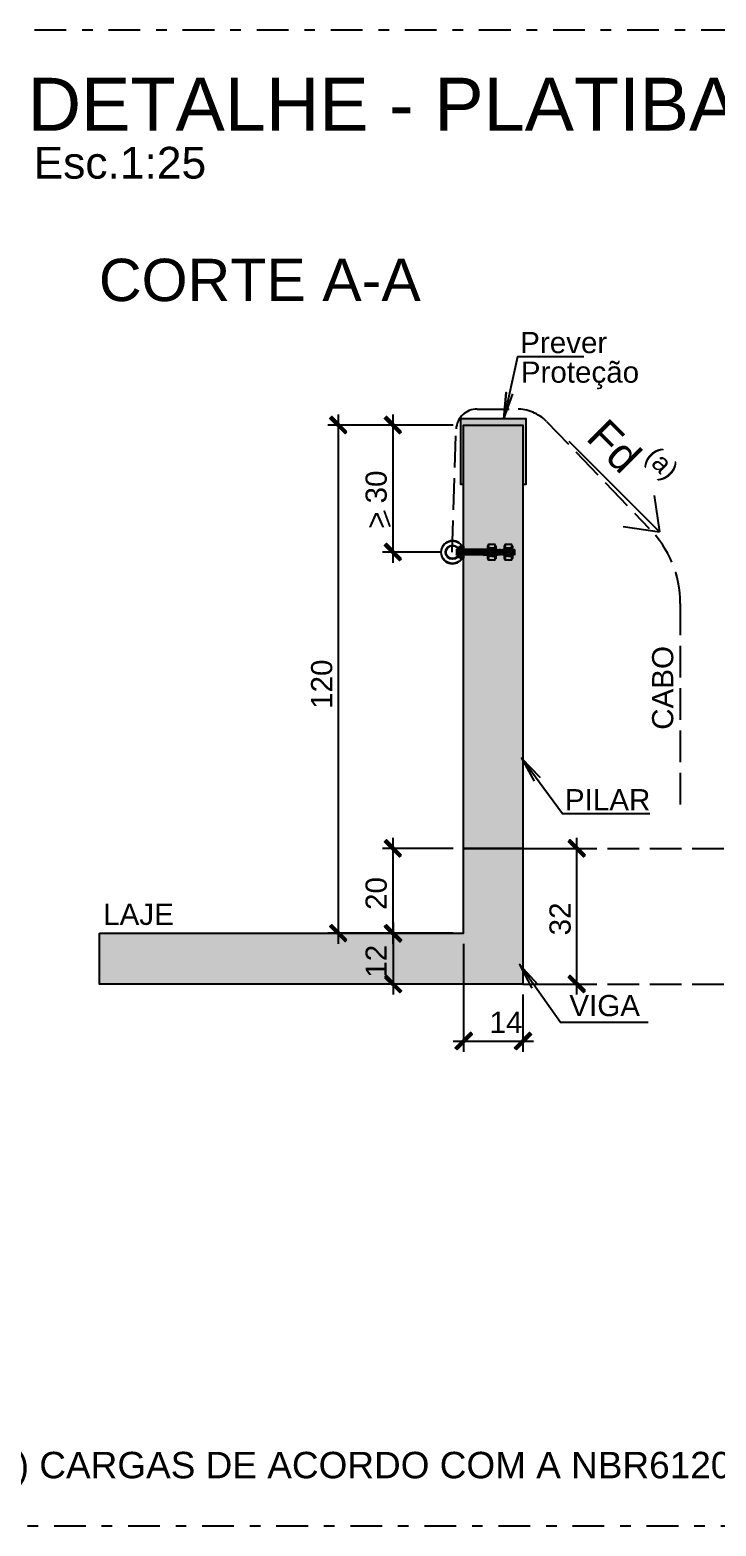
# Model space of a CAD drawing. Extents: x 0 to 119, y 0 to 84.
# Drawn here: x 10.61 to 17.09, y 11.21 to 25.35 of the extents above; entities that cross this region are included whole.
import ezdxf

# ---------------------------------------------------------------- set-up
doc = ezdxf.new("R2010")
doc.units = 0
doc.header["$MEASUREMENT"] = 0
for name, pattern in [('ESTILO_TQS_0001', [0.2, 0.1, -0.1]), ('ESTILO_TQS_0003', [0.9199999999999999, 0.3, -0.15, 0.02, -0.15, 0.3]), ('ESTILO_TQS_0005', [0.4, 0.3, -0.1])]:
    doc.linetypes.add(name, pattern=pattern)
for name, color, linetype in [('1', 1, 'CONTINUOUS'), ('16', 10, 'CONTINUOUS'), ('2', 2, 'CONTINUOUS'), ('21', 254, 'CONTINUOUS'), ('3', 3, 'CONTINUOUS'), ('4', 4, 'CONTINUOUS'), ('5', 5, 'CONTINUOUS'), ('8', 8, 'CONTINUOUS')]:
    doc.layers.add(name, color=color, linetype=linetype)
doc.styles.add('TQS_ARIAL', font='arial.ttf')

msp = doc.modelspace()

# ---------------------------------------------------------------- linework, layer by layer
at = {"layer": '1', "linetype": 'Continuous'}
for p, q in [((13.526114, 16.713617), (13.526114, 21.713617)), ((14.041336, 20.314043), (14.041336, 21.713617)), ((14.508242, 21.613617), (13.426114, 21.613617)), ((14.608242, 21.613617), (13.941336, 21.613617)), ((14.500755, 20.414043), (13.941336, 20.414043)), ((14.041336, 16.713617), (14.041336, 17.713617)), ((15.779057, 16.233617), (15.779057, 17.713617)), ((14.608242, 17.613617), (13.941336, 17.613617)), ((15.368242, 17.613617), (15.879057, 17.613617)), ((14.041336, 16.913617), (14.041336, 16.233617)), ((14.608242, 16.813617), (13.426114, 16.813617)), ((14.608242, 16.813617), (13.941336, 16.813617)), ((14.508242, 16.813617), (13.941336, 16.813617)), ((14.708242, 16.713617), (14.708242, 15.693733)), ((14.608242, 16.333617), (13.941336, 16.333617)), ((15.368242, 16.333617), (15.879057, 16.333617)), ((15.268242, 16.233617), (15.268242, 15.693733)), ((14.608242, 15.793733), (15.368242, 15.793733))]:
    msp.add_line(p, q, dxfattribs=at)
at = {"layer": '1', "linetype": 'ESTILO_TQS_0001'}
for p, q in [((14.661381, 20.441265), (14.658535, 20.435572)), ((14.658535, 20.435572), (14.658535, 20.391662)), ((14.661381, 20.385969), (14.658535, 20.391662)), ((14.664228, 20.435572), (14.661381, 20.441265)), ((14.661381, 20.385969), (14.661381, 20.441265)), ((14.664228, 20.391662), (14.661381, 20.385969)), ((14.667075, 20.441265), (14.664228, 20.435572)), ((14.664228, 20.435572), (14.664228, 20.391662)), ((14.667075, 20.385969), (14.664228, 20.391662)), ((14.669921, 20.435572), (14.667075, 20.441265)), ((14.667075, 20.385969), (14.667075, 20.441265)), ((14.669921, 20.391662), (14.667075, 20.385969)), ((14.672768, 20.441265), (14.669921, 20.435572)), ((14.669921, 20.435572), (14.669921, 20.391662)), ((14.672768, 20.385969), (14.669921, 20.391662)), ((14.675614, 20.435572), (14.672768, 20.441265)), ((14.672768, 20.385969), (14.672768, 20.441265)), ((14.675614, 20.391662), (14.672768, 20.385969)), ((14.678461, 20.441265), (14.675614, 20.435572)), ((14.675614, 20.435572), (14.675614, 20.391662)), ((14.678461, 20.385969), (14.675614, 20.391662)), ((14.681308, 20.435572), (14.678461, 20.441265)), ((14.678461, 20.385969), (14.678461, 20.441265)), ((14.681308, 20.391662), (14.678461, 20.385969)), ((14.684154, 20.441265), (14.681308, 20.435572)), ((14.681308, 20.435572), (14.681308, 20.391662)), ((14.684154, 20.385969), (14.681308, 20.391662)), ((14.687001, 20.435572), (14.684154, 20.441265)), ((14.684154, 20.385969), (14.684154, 20.441265)), ((14.687001, 20.391662), (14.684154, 20.385969)), ((14.689847, 20.441265), (14.687001, 20.435572)), ((14.687001, 20.435572), (14.687001, 20.391662)), ((14.689847, 20.385969), (14.687001, 20.391662)), ((14.692694, 20.435572), (14.689847, 20.441265)), ((14.689847, 20.385969), (14.689847, 20.441265)), ((14.692694, 20.391662), (14.689847, 20.385969)), ((14.695541, 20.441265), (14.692694, 20.435572)), ((14.692694, 20.435572), (14.692694, 20.391662)), ((14.695541, 20.385969), (14.692694, 20.391662)), ((14.698387, 20.435572), (14.695541, 20.441265)), ((14.695541, 20.385969), (14.695541, 20.441265)), ((14.698387, 20.391662), (14.695541, 20.385969)), ((14.701234, 20.441265), (14.698387, 20.435572)), ((14.698387, 20.435572), (14.698387, 20.391662)), ((14.701234, 20.385969), (14.698387, 20.391662)), ((14.704081, 20.435572), (14.701234, 20.441265)), ((14.701234, 20.385969), (14.701234, 20.441265)), ((14.704081, 20.391662), (14.701234, 20.385969)), ((14.706927, 20.441265), (14.704081, 20.435572)), ((14.704081, 20.435572), (14.704081, 20.391662)), ((14.706927, 20.385969), (14.704081, 20.391662)), ((14.709774, 20.435572), (14.706927, 20.441265)), ((14.706927, 20.385969), (14.706927, 20.441265)), ((14.709774, 20.391662), (14.706927, 20.385969)), ((14.71262, 20.441265), (14.709774, 20.435572)), ((14.709774, 20.435572), (14.709774, 20.391662)), ((14.71262, 20.385969), (14.709774, 20.391662)), ((14.715467, 20.435572), (14.71262, 20.441265)), ((14.71262, 20.385969), (14.71262, 20.441265)), ((14.715467, 20.391662), (14.71262, 20.385969)), ((14.718314, 20.441265), (14.715467, 20.435572)), ((14.715467, 20.435572), (14.715467, 20.391662)), ((14.718314, 20.385969), (14.715467, 20.391662)), ((14.72116, 20.435572), (14.718314, 20.441265)), ((14.718314, 20.385969), (14.718314, 20.441265)), ((14.72116, 20.391662), (14.718314, 20.385969)), ((14.724007, 20.441265), (14.72116, 20.435572)), ((14.72116, 20.435572), (14.72116, 20.391662)), ((14.724007, 20.385969), (14.72116, 20.391662)), ((14.726853, 20.435572), (14.724007, 20.441265)), ((14.724007, 20.385969), (14.724007, 20.441265)), ((14.726853, 20.391662), (14.724007, 20.385969)), ((14.7297, 20.441265), (14.726853, 20.435572)), ((14.726853, 20.435572), (14.726853, 20.391662)), ((14.7297, 20.385969), (14.726853, 20.391662)), ((14.732547, 20.435572), (14.7297, 20.441265)), ((14.7297, 20.385969), (14.7297, 20.441265)), ((14.732547, 20.391662), (14.7297, 20.385969)), ((14.735393, 20.441265), (14.732547, 20.435572)), ((14.732547, 20.435572), (14.732547, 20.391662)), ((14.735393, 20.385969), (14.732547, 20.391662)), ((14.73824, 20.435572), (14.735393, 20.441265)), ((14.735393, 20.385969), (14.735393, 20.441265)), ((14.73824, 20.391662), (14.735393, 20.385969)), ((14.741087, 20.441265), (14.73824, 20.435572)), ((14.73824, 20.435572), (14.73824, 20.391662)), ((14.741087, 20.385969), (14.73824, 20.391662)), ((14.743933, 20.435572), (14.741087, 20.441265)), ((14.741087, 20.385969), (14.741087, 20.441265)), ((14.743933, 20.391662), (14.741087, 20.385969)), ((14.74678, 20.441265), (14.743933, 20.435572)), ((14.743933, 20.435572), (14.743933, 20.391662)), ((14.74678, 20.385969), (14.743933, 20.391662)), ((14.749626, 20.435572), (14.74678, 20.441265)), ((14.74678, 20.385969), (14.74678, 20.441265)), ((14.749626, 20.391662), (14.74678, 20.385969)), ((14.752473, 20.441265), (14.749626, 20.435572)), ((14.752473, 20.441265), (14.749626, 20.435572)), ((14.749626, 20.435572), (14.749626, 20.391662)), ((14.749626, 20.435572), (14.749626, 20.391662)), ((14.752473, 20.385969), (14.749626, 20.391662)), ((14.752473, 20.385969), (14.749626, 20.391662)), ((14.752473, 20.385969), (14.752473, 20.441265)), ((14.75532, 20.435572), (14.752473, 20.441265)), ((14.752473, 20.385969), (14.752473, 20.441265)), ((14.75532, 20.391662), (14.752473, 20.385969)), ((14.758166, 20.441265), (14.75532, 20.435572)), ((14.75532, 20.435572), (14.75532, 20.391662)), ((14.75532, 20.435572), (14.75532, 20.391662)), ((14.758166, 20.385969), (14.75532, 20.391662)), ((14.761013, 20.435572), (14.758166, 20.441265)), ((14.758166, 20.385969), (14.758166, 20.441265)), ((14.761013, 20.391662), (14.758166, 20.385969)), ((14.763859, 20.441265), (14.761013, 20.435572)), ((14.761013, 20.435572), (14.761013, 20.391662)), ((14.761013, 20.435572), (14.761013, 20.391662)), ((14.763859, 20.385969), (14.761013, 20.391662)), ((14.766706, 20.435572), (14.763859, 20.441265)), ((14.763859, 20.385969), (14.763859, 20.441265)), ((14.766706, 20.391662), (14.763859, 20.385969)), ((14.769553, 20.441265), (14.766706, 20.435572)), ((14.766706, 20.435572), (14.766706, 20.391662)), ((14.766706, 20.435572), (14.766706, 20.391662)), ((14.769553, 20.385969), (14.766706, 20.391662)), ((14.772399, 20.435572), (14.769553, 20.441265)), ((14.769553, 20.385969), (14.769553, 20.441265)), ((14.772399, 20.391662), (14.769553, 20.385969)), ((14.775246, 20.441265), (14.772399, 20.435572)), ((14.772399, 20.435572), (14.772399, 20.391662)), ((14.772399, 20.435572), (14.772399, 20.391662)), ((14.775246, 20.385969), (14.772399, 20.391662)), ((14.778093, 20.435572), (14.775246, 20.441265)), ((14.775246, 20.385969), (14.775246, 20.441265)), ((14.778093, 20.391662), (14.775246, 20.385969)), ((14.780939, 20.441265), (14.778093, 20.435572)), ((14.778093, 20.435572), (14.778093, 20.391662)), ((14.778093, 20.435572), (14.778093, 20.391662)), ((14.780939, 20.385969), (14.778093, 20.391662)), ((14.783786, 20.435572), (14.780939, 20.441265)), ((14.780939, 20.385969), (14.780939, 20.441265)), ((14.783786, 20.391662), (14.780939, 20.385969)), ((14.786632, 20.441265), (14.783786, 20.435572)), ((14.783786, 20.435572), (14.783786, 20.391662)), ((14.783786, 20.435572), (14.783786, 20.391662)), ((14.786632, 20.385969), (14.783786, 20.391662)), ((14.789479, 20.435572), (14.786632, 20.441265)), ((14.786632, 20.385969), (14.786632, 20.441265)), ((14.789479, 20.391662), (14.786632, 20.385969)), ((14.792326, 20.441265), (14.789479, 20.435572)), ((14.789479, 20.435572), (14.789479, 20.391662)), ((14.792326, 20.385969), (14.789479, 20.391662)), ((14.795172, 20.435572), (14.792326, 20.441265)), ((14.792326, 20.385969), (14.792326, 20.441265)), ((14.795172, 20.391662), (14.792326, 20.385969)), ((14.798019, 20.441265), (14.795172, 20.435572)), ((14.795172, 20.435572), (14.795172, 20.391662)), ((14.798019, 20.385969), (14.795172, 20.391662)), ((14.800865, 20.435572), (14.798019, 20.441265)), ((14.798019, 20.385969), (14.798019, 20.441265)), ((14.800865, 20.391662), (14.798019, 20.385969)), ((14.803712, 20.441265), (14.800865, 20.435572)), ((14.800865, 20.435572), (14.800865, 20.391662)), ((14.803712, 20.385969), (14.800865, 20.391662)), ((14.806559, 20.435572), (14.803712, 20.441265)), ((14.803712, 20.385969), (14.803712, 20.441265)), ((14.806559, 20.391662), (14.803712, 20.385969)), ((14.809405, 20.441265), (14.806559, 20.435572)), ((14.806559, 20.435572), (14.806559, 20.391662)), ((14.809405, 20.385969), (14.806559, 20.391662)), ((14.812252, 20.435572), (14.809405, 20.441265)), ((14.809405, 20.385969), (14.809405, 20.441265)), ((14.812252, 20.391662), (14.809405, 20.385969)), ((14.815099, 20.441265), (14.812252, 20.435572)), ((14.812252, 20.435572), (14.812252, 20.391662)), ((14.815099, 20.385969), (14.812252, 20.391662)), ((14.817945, 20.435572), (14.815099, 20.441265)), ((14.815099, 20.385969), (14.815099, 20.441265)), ((14.817945, 20.391662), (14.815099, 20.385969)), ((14.820792, 20.441265), (14.817945, 20.435572)), ((14.817945, 20.435572), (14.817945, 20.391662)), ((14.820792, 20.385969), (14.817945, 20.391662)), ((14.823638, 20.435572), (14.820792, 20.441265)), ((14.820792, 20.385969), (14.820792, 20.441265)), ((14.823638, 20.391662), (14.820792, 20.385969)), ((14.826485, 20.441265), (14.823638, 20.435572)), ((14.823638, 20.435572), (14.823638, 20.391662)), ((14.826485, 20.385969), (14.823638, 20.391662)), ((14.829332, 20.435572), (14.826485, 20.441265)), ((14.826485, 20.385969), (14.826485, 20.441265)), ((14.829332, 20.391662), (14.826485, 20.385969)), ((14.832178, 20.441265), (14.829332, 20.435572)), ((14.829332, 20.435572), (14.829332, 20.391662)), ((14.832178, 20.385969), (14.829332, 20.391662)), ((14.835025, 20.435572), (14.832178, 20.441265)), ((14.832178, 20.385969), (14.832178, 20.441265)), ((14.835025, 20.391662), (14.832178, 20.385969)), ((14.837871, 20.441265), (14.835025, 20.435572)), ((14.835025, 20.435572), (14.835025, 20.391662)), ((14.837871, 20.385969), (14.835025, 20.391662)), ((14.840718, 20.435572), (14.837871, 20.441265)), ((14.837871, 20.385969), (14.837871, 20.441265)), ((14.840718, 20.391662), (14.837871, 20.385969)), ((14.843565, 20.441265), (14.840718, 20.435572)), ((14.840718, 20.435572), (14.840718, 20.391662)), ((14.843565, 20.385969), (14.840718, 20.391662)), ((14.846411, 20.435572), (14.843565, 20.441265)), ((14.843565, 20.385969), (14.843565, 20.441265)), ((14.846411, 20.391662), (14.843565, 20.385969)), ((14.849258, 20.441265), (14.846411, 20.435572)), ((14.846411, 20.435572), (14.846411, 20.391662)), ((14.849258, 20.385969), (14.846411, 20.391662)), ((14.852105, 20.435572), (14.849258, 20.441265)), ((14.849258, 20.385969), (14.849258, 20.441265)), ((14.852105, 20.391662), (14.849258, 20.385969)), ((14.854951, 20.441265), (14.852105, 20.435572)), ((14.852105, 20.435572), (14.852105, 20.391662)), ((14.854951, 20.385969), (14.852105, 20.391662)), ((14.857798, 20.435572), (14.854951, 20.441265)), ((14.854951, 20.385969), (14.854951, 20.441265)), ((14.857798, 20.391662), (14.854951, 20.385969)), ((14.860644, 20.441265), (14.857798, 20.435572)), ((14.857798, 20.435572), (14.857798, 20.391662)), ((14.860644, 20.385969), (14.857798, 20.391662)), ((14.863491, 20.435572), (14.860644, 20.441265)), ((14.860644, 20.385969), (14.860644, 20.441265)), ((14.863491, 20.391662), (14.860644, 20.385969)), ((14.866338, 20.441265), (14.863491, 20.435572)), ((14.863491, 20.435572), (14.863491, 20.391662)), ((14.866338, 20.385969), (14.863491, 20.391662)), ((14.869184, 20.435572), (14.866338, 20.441265)), ((14.866338, 20.385969), (14.866338, 20.441265)), ((14.869184, 20.391662), (14.866338, 20.385969)), ((14.872031, 20.441265), (14.869184, 20.435572)), ((14.869184, 20.435572), (14.869184, 20.391662)), ((14.872031, 20.385969), (14.869184, 20.391662)), ((14.874877, 20.435572), (14.872031, 20.441265)), ((14.872031, 20.385969), (14.872031, 20.441265)), ((14.874877, 20.391662), (14.872031, 20.385969)), ((14.877724, 20.441265), (14.874877, 20.435572)), ((14.874877, 20.435572), (14.874877, 20.391662)), ((14.877724, 20.385969), (14.874877, 20.391662)), ((14.880571, 20.435572), (14.877724, 20.441265)), ((14.877724, 20.385969), (14.877724, 20.441265)), ((14.880571, 20.391662), (14.877724, 20.385969)), ((14.883417, 20.441265), (14.880571, 20.435572)), ((14.880571, 20.435572), (14.880571, 20.391662)), ((14.883417, 20.385969), (14.880571, 20.391662)), ((14.886264, 20.435572), (14.883417, 20.441265)), ((14.883417, 20.385969), (14.883417, 20.441265)), ((14.886264, 20.391662), (14.883417, 20.385969)), ((14.889111, 20.441265), (14.886264, 20.435572)), ((14.886264, 20.435572), (14.886264, 20.391662)), ((14.889111, 20.385969), (14.886264, 20.391662)), ((14.891957, 20.435572), (14.889111, 20.441265)), ((14.889111, 20.385969), (14.889111, 20.441265)), ((14.891957, 20.391662), (14.889111, 20.385969)), ((14.894804, 20.441265), (14.891957, 20.435572)), ((14.891957, 20.435572), (14.891957, 20.391662)), ((14.894804, 20.385969), (14.891957, 20.391662)), ((14.89765, 20.435572), (14.894804, 20.441265)), ((14.894804, 20.385969), (14.894804, 20.441265)), ((14.89765, 20.391662), (14.894804, 20.385969)), ((14.897908, 20.435572), (14.895062, 20.441265)), ((14.895062, 20.441265), (14.971662, 20.435572)), ((14.895062, 20.385969), (14.895062, 20.441265)), ((14.897908, 20.391662), (14.895062, 20.385969)), ((14.895062, 20.385969), (14.971662, 20.391662)), ((14.900497, 20.441265), (14.89765, 20.435572)), ((14.89765, 20.435572), (14.89765, 20.391662)), ((14.900497, 20.385969), (14.89765, 20.391662)), ((14.900755, 20.441265), (14.897908, 20.435572)), ((14.897908, 20.435572), (14.897908, 20.391662)), ((14.900755, 20.385969), (14.897908, 20.391662)), ((14.903344, 20.435572), (14.900497, 20.441265)), ((14.900497, 20.385969), (14.900497, 20.441265)), ((14.903344, 20.391662), (14.900497, 20.385969)), ((14.903602, 20.435572), (14.900755, 20.441265)), ((14.900755, 20.385969), (14.900755, 20.441265)), ((14.903602, 20.391662), (14.900755, 20.385969)), ((14.90619, 20.441265), (14.903344, 20.435572)), ((14.903344, 20.435572), (14.903344, 20.391662)), ((14.90619, 20.385969), (14.903344, 20.391662)), ((14.906448, 20.441265), (14.903602, 20.435572)), ((14.903602, 20.435572), (14.903602, 20.391662)), ((14.906448, 20.385969), (14.903602, 20.391662)), ((14.909037, 20.435572), (14.90619, 20.441265)), ((14.90619, 20.385969), (14.90619, 20.441265)), ((14.909037, 20.391662), (14.90619, 20.385969)), ((14.909295, 20.435572), (14.906448, 20.441265)), ((14.906448, 20.385969), (14.906448, 20.441265)), ((14.909295, 20.391662), (14.906448, 20.385969)), ((14.911883, 20.441265), (14.909037, 20.435572)), ((14.909037, 20.435572), (14.909037, 20.391662)), ((14.911883, 20.385969), (14.909037, 20.391662)), ((14.912142, 20.441265), (14.909295, 20.435572)), ((14.909295, 20.435572), (14.909295, 20.391662)), ((14.912142, 20.385969), (14.909295, 20.391662)), ((14.91473, 20.435572), (14.911883, 20.441265)), ((14.911883, 20.385969), (14.911883, 20.441265)), ((14.91473, 20.391662), (14.911883, 20.385969)), ((14.914988, 20.435572), (14.912142, 20.441265)), ((14.912142, 20.385969), (14.912142, 20.441265)), ((14.914988, 20.391662), (14.912142, 20.385969)), ((14.917577, 20.441265), (14.91473, 20.435572)), ((14.91473, 20.435572), (14.91473, 20.391662)), ((14.917577, 20.385969), (14.91473, 20.391662)), ((14.917835, 20.441265), (14.914988, 20.435572)), ((14.914988, 20.435572), (14.914988, 20.391662)), ((14.917835, 20.385969), (14.914988, 20.391662)), ((14.920423, 20.435572), (14.917577, 20.441265)), ((14.917577, 20.385969), (14.917577, 20.441265)), ((14.920423, 20.391662), (14.917577, 20.385969)), ((14.920681, 20.435572), (14.917835, 20.441265)), ((14.917835, 20.385969), (14.917835, 20.441265)), ((14.920681, 20.391662), (14.917835, 20.385969)), ((14.92327, 20.441265), (14.920423, 20.435572)), ((14.920423, 20.435572), (14.920423, 20.391662)), ((14.92327, 20.385969), (14.920423, 20.391662)), ((14.923528, 20.441265), (14.920681, 20.435572)), ((14.920681, 20.435572), (14.920681, 20.391662)), ((14.923528, 20.385969), (14.920681, 20.391662)), ((14.926117, 20.435572), (14.92327, 20.441265)), ((14.92327, 20.385969), (14.92327, 20.441265)), ((14.926117, 20.391662), (14.92327, 20.385969)), ((14.926375, 20.435572), (14.923528, 20.441265)), ((14.923528, 20.385969), (14.923528, 20.441265)), ((14.926375, 20.391662), (14.923528, 20.385969)), ((14.928963, 20.441265), (14.926117, 20.435572)), ((14.926117, 20.435572), (14.926117, 20.391662)), ((14.928963, 20.385969), (14.926117, 20.391662)), ((14.929221, 20.441265), (14.926375, 20.435572)), ((14.926375, 20.435572), (14.926375, 20.391662)), ((14.929221, 20.385969), (14.926375, 20.391662)), ((14.93181, 20.435572), (14.928963, 20.441265)), ((14.928963, 20.385969), (14.928963, 20.441265)), ((14.93181, 20.391662), (14.928963, 20.385969)), ((14.932068, 20.435572), (14.929221, 20.441265)), ((14.929221, 20.385969), (14.929221, 20.441265)), ((14.932068, 20.391662), (14.929221, 20.385969)), ((14.934656, 20.441265), (14.93181, 20.435572)), ((14.93181, 20.435572), (14.93181, 20.391662)), ((14.934656, 20.385969), (14.93181, 20.391662)), ((14.934914, 20.441265), (14.932068, 20.435572)), ((14.932068, 20.435572), (14.932068, 20.391662)), ((14.934914, 20.385969), (14.932068, 20.391662)), ((14.937503, 20.435572), (14.934656, 20.441265)), ((14.934656, 20.385969), (14.934656, 20.441265)), ((14.937503, 20.391662), (14.934656, 20.385969)), ((14.937761, 20.435572), (14.934914, 20.441265)), ((14.934914, 20.385969), (14.934914, 20.441265)), ((14.937761, 20.391662), (14.934914, 20.385969)), ((14.94035, 20.441265), (14.937503, 20.435572)), ((14.937503, 20.435572), (14.937503, 20.391662)), ((14.94035, 20.385969), (14.937503, 20.391662)), ((14.940608, 20.441265), (14.937761, 20.435572)), ((14.937761, 20.435572), (14.937761, 20.391662)), ((14.940608, 20.385969), (14.937761, 20.391662)), ((14.943196, 20.435572), (14.94035, 20.441265)), ((14.94035, 20.385969), (14.94035, 20.441265)), ((14.943196, 20.391662), (14.94035, 20.385969)), ((14.943454, 20.435572), (14.940608, 20.441265)), ((14.940608, 20.385969), (14.940608, 20.441265)), ((14.943454, 20.391662), (14.940608, 20.385969)), ((14.946043, 20.441265), (14.943196, 20.435572)), ((14.943196, 20.435572), (14.943196, 20.391662)), ((14.946043, 20.385969), (14.943196, 20.391662)), ((14.946301, 20.441265), (14.943454, 20.435572)), ((14.943454, 20.435572), (14.943454, 20.391662)), ((14.946301, 20.385969), (14.943454, 20.391662)), ((14.948889, 20.435572), (14.946043, 20.441265)), ((14.946043, 20.385969), (14.946043, 20.441265)), ((14.948889, 20.391662), (14.946043, 20.385969)), ((14.949148, 20.435572), (14.946301, 20.441265)), ((14.946301, 20.385969), (14.946301, 20.441265)), ((14.949148, 20.391662), (14.946301, 20.385969)), ((14.951736, 20.441265), (14.948889, 20.435572)), ((14.948889, 20.435572), (14.948889, 20.391662)), ((14.951736, 20.385969), (14.948889, 20.391662)), ((14.951994, 20.441265), (14.949148, 20.435572)), ((14.949148, 20.435572), (14.949148, 20.391662)), ((14.951994, 20.385969), (14.949148, 20.391662)), ((14.954583, 20.435572), (14.951736, 20.441265)), ((14.951736, 20.385969), (14.951736, 20.441265)), ((14.954583, 20.391662), (14.951736, 20.385969)), ((14.954841, 20.435572), (14.951994, 20.441265)), ((14.951994, 20.385969), (14.951994, 20.441265)), ((14.954841, 20.391662), (14.951994, 20.385969)), ((14.957429, 20.441265), (14.954583, 20.435572)), ((14.954583, 20.435572), (14.954583, 20.391662)), ((14.957429, 20.385969), (14.954583, 20.391662)), ((14.957687, 20.441265), (14.954841, 20.435572)), ((14.954841, 20.435572), (14.954841, 20.391662)), ((14.957687, 20.385969), (14.954841, 20.391662)), ((14.960276, 20.435572), (14.957429, 20.441265)), ((14.957429, 20.385969), (14.957429, 20.441265)), ((14.960276, 20.391662), (14.957429, 20.385969)), ((14.960534, 20.435572), (14.957687, 20.441265)), ((14.957687, 20.385969), (14.957687, 20.441265)), ((14.960534, 20.391662), (14.957687, 20.385969)), ((14.963123, 20.441265), (14.960276, 20.435572)), ((14.960276, 20.435572), (14.960276, 20.391662)), ((14.963123, 20.385969), (14.960276, 20.391662)), ((14.963381, 20.441265), (14.960534, 20.435572)), ((14.960534, 20.435572), (14.960534, 20.391662)), ((14.963381, 20.385969), (14.960534, 20.391662)), ((14.965969, 20.435572), (14.963123, 20.441265)), ((14.963123, 20.385969), (14.963123, 20.441265)), ((14.965969, 20.391662), (14.963123, 20.385969)), ((14.966227, 20.435572), (14.963381, 20.441265)), ((14.963381, 20.385969), (14.963381, 20.441265)), ((14.966227, 20.391662), (14.963381, 20.385969)), ((14.968816, 20.441265), (14.965969, 20.435572)), ((14.965969, 20.435572), (14.965969, 20.391662)), ((14.968816, 20.385969), (14.965969, 20.391662)), ((14.969074, 20.441265), (14.966227, 20.435572)), ((14.966227, 20.435572), (14.966227, 20.391662)), ((14.969074, 20.385969), (14.966227, 20.391662)), ((14.971662, 20.435572), (14.968816, 20.441265)), ((14.968816, 20.385969), (14.968816, 20.441265)), ((14.971662, 20.391662), (14.968816, 20.385969)), ((14.97192, 20.435572), (14.969074, 20.441265)), ((14.969074, 20.385969), (14.969074, 20.441265)), ((14.97192, 20.391662), (14.969074, 20.385969)), ((14.971662, 20.435572), (14.971662, 20.391662)), ((14.974767, 20.441265), (14.97192, 20.435572)), ((14.97192, 20.435572), (14.97192, 20.391662)), ((14.974767, 20.385969), (14.97192, 20.391662)), ((14.977614, 20.435572), (14.974767, 20.441265)), ((14.974767, 20.385969), (14.974767, 20.441265)), ((14.977614, 20.391662), (14.974767, 20.385969)), ((14.98046, 20.441265), (14.977614, 20.435572)), ((14.977614, 20.435572), (14.977614, 20.391662)), ((14.98046, 20.385969), (14.977614, 20.391662)), ((14.983307, 20.435572), (14.98046, 20.441265)), ((14.98046, 20.385969), (14.98046, 20.441265)), ((14.983307, 20.391662), (14.98046, 20.385969)), ((14.986154, 20.441265), (14.983307, 20.435572)), ((14.983307, 20.435572), (14.983307, 20.391662)), ((14.986154, 20.385969), (14.983307, 20.391662)), ((14.989, 20.435572), (14.986154, 20.441265)), ((14.986154, 20.385969), (14.986154, 20.441265)), ((14.989, 20.391662), (14.986154, 20.385969)), ((14.991847, 20.441265), (14.989, 20.435572)), ((14.989, 20.435572), (14.989, 20.391662)), ((14.991847, 20.385969), (14.989, 20.391662)), ((14.994693, 20.435572), (14.991847, 20.441265)), ((14.991847, 20.385969), (14.991847, 20.441265)), ((14.994693, 20.391662), (14.991847, 20.385969)), ((14.99754, 20.441265), (14.994693, 20.435572)), ((14.994693, 20.435572), (14.994693, 20.391662)), ((14.99754, 20.385969), (14.994693, 20.391662)), ((15.000387, 20.435572), (14.99754, 20.441265)), ((14.99754, 20.385969), (14.99754, 20.441265)), ((15.000387, 20.391662), (14.99754, 20.385969)), ((15.003233, 20.441265), (15.000387, 20.435572)), ((15.000387, 20.435572), (15.000387, 20.391662)), ((15.003233, 20.385969), (15.000387, 20.391662)), ((15.00608, 20.435572), (15.003233, 20.441265)), ((15.003233, 20.385969), (15.003233, 20.441265)), ((15.00608, 20.391662), (15.003233, 20.385969)), ((15.008926, 20.441265), (15.00608, 20.435572)), ((15.00608, 20.435572), (15.00608, 20.391662)), ((15.008926, 20.385969), (15.00608, 20.391662)), ((15.011773, 20.435572), (15.008926, 20.441265)), ((15.008926, 20.385969), (15.008926, 20.441265)), ((15.011773, 20.391662), (15.008926, 20.385969)), ((15.01462, 20.441265), (15.011773, 20.435572)), ((15.011773, 20.435572), (15.011773, 20.391662)), ((15.01462, 20.385969), (15.011773, 20.391662)), ((15.017466, 20.435572), (15.01462, 20.441265)), ((15.01462, 20.385969), (15.01462, 20.441265)), ((15.017466, 20.391662), (15.01462, 20.385969)), ((15.020313, 20.441265), (15.017466, 20.435572)), ((15.017466, 20.435572), (15.017466, 20.391662)), ((15.020313, 20.385969), (15.017466, 20.391662)), ((15.02316, 20.435572), (15.020313, 20.441265)), ((15.020313, 20.385969), (15.020313, 20.441265)), ((15.02316, 20.391662), (15.020313, 20.385969)), ((15.026006, 20.441265), (15.02316, 20.435572)), ((15.02316, 20.435572), (15.02316, 20.391662)), ((15.026006, 20.385969), (15.02316, 20.391662)), ((15.028853, 20.435572), (15.026006, 20.441265)), ((15.026006, 20.385969), (15.026006, 20.441265)), ((15.028853, 20.391662), (15.026006, 20.385969)), ((15.031699, 20.441265), (15.028853, 20.435572)), ((15.028853, 20.435572), (15.028853, 20.391662)), ((15.031699, 20.385969), (15.028853, 20.391662)), ((15.034546, 20.435572), (15.031699, 20.441265)), ((15.031699, 20.385969), (15.031699, 20.441265)), ((15.034546, 20.391662), (15.031699, 20.385969)), ((15.037393, 20.441265), (15.034546, 20.435572)), ((15.034546, 20.435572), (15.034546, 20.391662)), ((15.037393, 20.385969), (15.034546, 20.391662)), ((15.040239, 20.435572), (15.037393, 20.441265)), ((15.037393, 20.385969), (15.037393, 20.441265)), ((15.040239, 20.391662), (15.037393, 20.385969)), ((15.043086, 20.441265), (15.040239, 20.435572)), ((15.040239, 20.435572), (15.040239, 20.391662)), ((15.043086, 20.385969), (15.040239, 20.391662)), ((15.045932, 20.435572), (15.043086, 20.441265)), ((15.043086, 20.385969), (15.043086, 20.441265)), ((15.045932, 20.391662), (15.043086, 20.385969)), ((15.048779, 20.441265), (15.045932, 20.435572)), ((15.045932, 20.435572), (15.045932, 20.391662)), ((15.048779, 20.385969), (15.045932, 20.391662)), ((15.051626, 20.435572), (15.048779, 20.441265)), ((15.048779, 20.385969), (15.048779, 20.441265)), ((15.051626, 20.391662), (15.048779, 20.385969)), ((15.054472, 20.441265), (15.051626, 20.435572)), ((15.051626, 20.435572), (15.051626, 20.391662)), ((15.054472, 20.385969), (15.051626, 20.391662)), ((15.057319, 20.435572), (15.054472, 20.441265)), ((15.054472, 20.385969), (15.054472, 20.441265)), ((15.057319, 20.391662), (15.054472, 20.385969)), ((15.060166, 20.441265), (15.057319, 20.435572)), ((15.057319, 20.435572), (15.057319, 20.391662)), ((15.060166, 20.385969), (15.057319, 20.391662)), ((15.063012, 20.435572), (15.060166, 20.441265)), ((15.060166, 20.385969), (15.060166, 20.441265)), ((15.063012, 20.391662), (15.060166, 20.385969)), ((15.065859, 20.441265), (15.063012, 20.435572)), ((15.063012, 20.435572), (15.063012, 20.391662)), ((15.065859, 20.385969), (15.063012, 20.391662)), ((15.068705, 20.435572), (15.065859, 20.441265)), ((15.065859, 20.385969), (15.065859, 20.441265)), ((15.068705, 20.391662), (15.065859, 20.385969)), ((15.071552, 20.441265), (15.068705, 20.435572)), ((15.068705, 20.435572), (15.068705, 20.391662)), ((15.071552, 20.385969), (15.068705, 20.391662)), ((15.074399, 20.435572), (15.071552, 20.441265)), ((15.071552, 20.385969), (15.071552, 20.441265)), ((15.074399, 20.391662), (15.071552, 20.385969)), ((15.077245, 20.441265), (15.074399, 20.435572)), ((15.074399, 20.435572), (15.074399, 20.391662)), ((15.077245, 20.385969), (15.074399, 20.391662)), ((15.080092, 20.435572), (15.077245, 20.441265)), ((15.077245, 20.385969), (15.077245, 20.441265)), ((15.080092, 20.391662), (15.077245, 20.385969)), ((15.082938, 20.441265), (15.080092, 20.435572)), ((15.080092, 20.435572), (15.080092, 20.391662)), ((15.082938, 20.385969), (15.080092, 20.391662)), ((15.085785, 20.435572), (15.082938, 20.441265)), ((15.082938, 20.385969), (15.082938, 20.441265)), ((15.085785, 20.391662), (15.082938, 20.385969)), ((15.088632, 20.441265), (15.085785, 20.435572)), ((15.085785, 20.435572), (15.085785, 20.391662)), ((15.088632, 20.385969), (15.085785, 20.391662)), ((15.091478, 20.435572), (15.088632, 20.441265)), ((15.088632, 20.385969), (15.088632, 20.441265)), ((15.091478, 20.391662), (15.088632, 20.385969)), ((15.094325, 20.441265), (15.091478, 20.435572)), ((15.091478, 20.435572), (15.091478, 20.391662)), ((15.094325, 20.385969), (15.091478, 20.391662)), ((15.097172, 20.435572), (15.094325, 20.441265)), ((15.094325, 20.385969), (15.094325, 20.441265)), ((15.097172, 20.391662), (15.094325, 20.385969)), ((15.100018, 20.441265), (15.097172, 20.435572)), ((15.097172, 20.435572), (15.097172, 20.391662)), ((15.100018, 20.385969), (15.097172, 20.391662)), ((15.102865, 20.435572), (15.100018, 20.441265)), ((15.100018, 20.385969), (15.100018, 20.441265)), ((15.102865, 20.391662), (15.100018, 20.385969)), ((15.105711, 20.441265), (15.102865, 20.435572)), ((15.102865, 20.435572), (15.102865, 20.391662)), ((15.105711, 20.385969), (15.102865, 20.391662)), ((15.108558, 20.435572), (15.105711, 20.441265)), ((15.105711, 20.385969), (15.105711, 20.441265)), ((15.108558, 20.391662), (15.105711, 20.385969)), ((15.111405, 20.441265), (15.108558, 20.435572)), ((15.108558, 20.435572), (15.108558, 20.391662)), ((15.111405, 20.385969), (15.108558, 20.391662)), ((15.114251, 20.435572), (15.111405, 20.441265)), ((15.111405, 20.385969), (15.111405, 20.441265)), ((15.114251, 20.391662), (15.111405, 20.385969)), ((15.117098, 20.441265), (15.114251, 20.435572)), ((15.114251, 20.435572), (15.114251, 20.391662)), ((15.117098, 20.385969), (15.114251, 20.391662)), ((15.119944, 20.435572), (15.117098, 20.441265)), ((15.117098, 20.385969), (15.117098, 20.441265)), ((15.119944, 20.391662), (15.117098, 20.385969)), ((15.122791, 20.441265), (15.119944, 20.435572)), ((15.119944, 20.435572), (15.119944, 20.391662)), ((15.122791, 20.385969), (15.119944, 20.391662)), ((15.125638, 20.435572), (15.122791, 20.441265)), ((15.122791, 20.385969), (15.122791, 20.441265)), ((15.125638, 20.391662), (15.122791, 20.385969)), ((15.128484, 20.441265), (15.125638, 20.435572)), ((15.125638, 20.435572), (15.125638, 20.391662)), ((15.128484, 20.385969), (15.125638, 20.391662)), ((15.131331, 20.435572), (15.128484, 20.441265)), ((15.128484, 20.385969), (15.128484, 20.441265)), ((15.131331, 20.391662), (15.128484, 20.385969)), ((15.134178, 20.441265), (15.131331, 20.435572)), ((15.131331, 20.435572), (15.131331, 20.391662)), ((15.134178, 20.385969), (15.131331, 20.391662)), ((15.137024, 20.435572), (15.134178, 20.441265)), ((15.134178, 20.385969), (15.134178, 20.441265)), ((15.137024, 20.391662), (15.134178, 20.385969)), ((15.139871, 20.441265), (15.137024, 20.435572)), ((15.137024, 20.435572), (15.137024, 20.391662)), ((15.139871, 20.385969), (15.137024, 20.391662)), ((15.142717, 20.435572), (15.139871, 20.441265)), ((15.139871, 20.385969), (15.139871, 20.441265)), ((15.142717, 20.391662), (15.139871, 20.385969)), ((15.145564, 20.441265), (15.142717, 20.435572)), ((15.142717, 20.435572), (15.142717, 20.391662)), ((15.145564, 20.385969), (15.142717, 20.391662)), ((15.148411, 20.435572), (15.145564, 20.441265)), ((15.145564, 20.385969), (15.145564, 20.441265)), ((15.148411, 20.391662), (15.145564, 20.385969)), ((15.151257, 20.441265), (15.148411, 20.435572)), ((15.148411, 20.435572), (15.148411, 20.391662)), ((15.151257, 20.385969), (15.148411, 20.391662)), ((15.154104, 20.435572), (15.151257, 20.441265)), ((15.151257, 20.385969), (15.151257, 20.441265)), ((15.154104, 20.391662), (15.151257, 20.385969)), ((15.15695, 20.441265), (15.154104, 20.435572)), ((15.154104, 20.435572), (15.154104, 20.391662)), ((15.15695, 20.385969), (15.154104, 20.391662)), ((15.159797, 20.435572), (15.15695, 20.441265)), ((15.15695, 20.385969), (15.15695, 20.441265)), ((15.159797, 20.391662), (15.15695, 20.385969)), ((15.162644, 20.441265), (15.159797, 20.435572)), ((15.159797, 20.435572), (15.159797, 20.391662)), ((15.162644, 20.385969), (15.159797, 20.391662)), ((15.16549, 20.435572), (15.162644, 20.441265)), ((15.162644, 20.385969), (15.162644, 20.441265)), ((15.16549, 20.391662), (15.162644, 20.385969)), ((15.168337, 20.441265), (15.16549, 20.435572)), ((15.16549, 20.435572), (15.16549, 20.391662)), ((15.168337, 20.385969), (15.16549, 20.391662)), ((15.171184, 20.435572), (15.168337, 20.441265)), ((15.168337, 20.385969), (15.168337, 20.441265)), ((15.171184, 20.391662), (15.168337, 20.385969)), ((15.17403, 20.441265), (15.171184, 20.435572)), ((15.171184, 20.435572), (15.171184, 20.391662)), ((15.17403, 20.385969), (15.171184, 20.391662)), ((15.176877, 20.435572), (15.17403, 20.441265)), ((15.17403, 20.385969), (15.17403, 20.441265)), ((15.176877, 20.391662), (15.17403, 20.385969)), ((15.179723, 20.441265), (15.176877, 20.435572)), ((15.176877, 20.435572), (15.176877, 20.391662)), ((15.179723, 20.385969), (15.176877, 20.391662)), ((15.18257, 20.435572), (15.179723, 20.441265)), ((15.179723, 20.385969), (15.179723, 20.441265)), ((15.18257, 20.391662), (15.179723, 20.385969)), ((15.185417, 20.441265), (15.18257, 20.435572)), ((15.18257, 20.435572), (15.18257, 20.391662)), ((15.185417, 20.385969), (15.18257, 20.391662)), ((15.188263, 20.435572), (15.185417, 20.441265)), ((15.185417, 20.385969), (15.185417, 20.441265)), ((15.188263, 20.391662), (15.185417, 20.385969)), ((15.188263, 20.435572), (15.188263, 20.391662))]:
    msp.add_line(p, q, dxfattribs=at)
at = {"layer": '1', "linetype": 'Continuous'}
for points in [[(15.844834, 22.260588), (15.216813, 22.260588), (15.088242, 21.673617), (15.109401, 21.92272), (15.088242, 21.673617), (15.173152, 21.908756)], [(13.605675, 21.551734), (13.462769, 21.69464), (13.445092, 21.676962), (13.587997, 21.534056), (13.605675, 21.551734)], [(14.120896, 21.551734), (13.977991, 21.69464), (13.960313, 21.676962), (14.103219, 21.534056), (14.120896, 21.551734)], [(14.120896, 20.35216), (13.977991, 20.495066), (13.960313, 20.477388), (14.103219, 20.334482), (14.120896, 20.35216)], [(16.468951, 17.941386), (15.64093, 17.941386), (15.254207, 18.46844), (15.427146, 18.287907), (15.254207, 18.46844), (15.374528, 18.249298)], [(14.120896, 17.551734), (13.977991, 17.69464), (13.960313, 17.676962), (14.103219, 17.534056), (14.120896, 17.551734)], [(15.858618, 17.551734), (15.715712, 17.69464), (15.698034, 17.676962), (15.84094, 17.534056), (15.858618, 17.551734)], [(13.605675, 16.751734), (13.462769, 16.89464), (13.445092, 16.876962), (13.587997, 16.734056), (13.605675, 16.751734)], [(14.120896, 16.751734), (13.977991, 16.89464), (13.960313, 16.876962), (14.103219, 16.734056), (14.120896, 16.751734)], [(13.961775, 16.8755), (14.104681, 16.732594), (14.122358, 16.750272), (13.979453, 16.893177), (13.961775, 16.8755)], [(13.961775, 16.3955), (14.104681, 16.252594), (14.122358, 16.270272), (13.979453, 16.413177), (13.961775, 16.3955)], [(16.450826, 15.96985), (15.622806, 15.96985), (15.236083, 16.516905), (15.405806, 16.333346), (15.236083, 16.516905), (15.352514, 16.295673)], [(15.858618, 16.271734), (15.715712, 16.41464), (15.698034, 16.396962), (15.84094, 16.254056), (15.858618, 16.271734)], [(14.646359, 15.714172), (14.789265, 15.857078), (14.771587, 15.874755), (14.628681, 15.73185), (14.646359, 15.714172)], [(15.206359, 15.714172), (15.349265, 15.857078), (15.331587, 15.874755), (15.188681, 15.73185), (15.206359, 15.714172)]]:
    msp.add_lwpolyline(points, dxfattribs=at)
for points in [[(13.605675, 21.551734), (13.462769, 21.69464), (13.445092, 21.676962)], [(13.605675, 21.551734), (13.445092, 21.676962), (13.587997, 21.534056)], [(14.120896, 21.551734), (13.977991, 21.69464), (13.960313, 21.676962)], [(14.120896, 21.551734), (13.960313, 21.676962), (14.103219, 21.534056)], [(13.605675, 21.551734), (13.587997, 21.534056), (13.605675, 21.551734)], [(14.120896, 21.551734), (14.103219, 21.534056), (14.120896, 21.551734)], [(14.120896, 20.35216), (13.977991, 20.495066), (13.960313, 20.477388)], [(14.120896, 20.35216), (13.960313, 20.477388), (14.103219, 20.334482)], [(14.120896, 20.35216), (14.103219, 20.334482), (14.120896, 20.35216)], [(14.120896, 17.551734), (13.977991, 17.69464), (13.960313, 17.676962)], [(14.120896, 17.551734), (13.960313, 17.676962), (14.103219, 17.534056)], [(15.858618, 17.551734), (15.715712, 17.69464), (15.698034, 17.676962)], [(15.858618, 17.551734), (15.698034, 17.676962), (15.84094, 17.534056)], [(14.120896, 17.551734), (14.103219, 17.534056), (14.120896, 17.551734)], [(15.858618, 17.551734), (15.84094, 17.534056), (15.858618, 17.551734)], [(13.605675, 16.751734), (13.462769, 16.89464), (13.445092, 16.876962)], [(13.605675, 16.751734), (13.445092, 16.876962), (13.587997, 16.734056)], [(14.120896, 16.751734), (13.977991, 16.89464), (13.960313, 16.876962)], [(14.120896, 16.751734), (13.960313, 16.876962), (14.103219, 16.734056)], [(13.961775, 16.8755), (14.122358, 16.750272), (13.979453, 16.893177)], [(13.961775, 16.8755), (13.979453, 16.893177), (13.961775, 16.8755)], [(13.961775, 16.8755), (14.104681, 16.732594), (14.122358, 16.750272)], [(13.605675, 16.751734), (13.587997, 16.734056), (13.605675, 16.751734)], [(14.120896, 16.751734), (14.103219, 16.734056), (14.120896, 16.751734)], [(13.961775, 16.3955), (14.122358, 16.270272), (13.979453, 16.413177)], [(13.961775, 16.3955), (13.979453, 16.413177), (13.961775, 16.3955)], [(15.858618, 16.271734), (15.715712, 16.41464), (15.698034, 16.396962)], [(13.961775, 16.3955), (14.104681, 16.252594), (14.122358, 16.270272)], [(15.858618, 16.271734), (15.698034, 16.396962), (15.84094, 16.254056)], [(15.858618, 16.271734), (15.84094, 16.254056), (15.858618, 16.271734)], [(14.646359, 15.714172), (14.771587, 15.874755), (14.628681, 15.73185)], [(14.646359, 15.714172), (14.789265, 15.857078), (14.771587, 15.874755)], [(15.206359, 15.714172), (15.331587, 15.874755), (15.188681, 15.73185)], [(15.206359, 15.714172), (15.349265, 15.857078), (15.331587, 15.874755)], [(14.646359, 15.714172), (14.628681, 15.73185), (14.646359, 15.714172)], [(15.206359, 15.714172), (15.188681, 15.73185), (15.206359, 15.714172)]]:
    msp.add_solid(points, dxfattribs=at)
at = {"layer": '16', "linetype": 'Continuous'}
msp.add_lwpolyline([(14.678242, 21.673617), (14.678242, 21.056968), (14.708242, 21.056968), (14.708242, 21.613617), (15.268242, 21.613617), (15.268242, 21.056968), (15.298242, 21.056968), (15.298242, 21.673617), (14.678242, 21.673617)], dxfattribs=at)
for points in [[(15.298242, 21.673617), (14.678242, 21.673617), (14.708242, 21.613617)], [(14.708242, 21.613617), (14.678242, 21.673617), (14.708242, 21.056968)], [(14.678242, 21.673617), (14.678242, 21.056968), (14.708242, 21.056968)], [(15.268242, 21.613617), (15.298242, 21.673617), (14.708242, 21.613617)], [(15.298242, 21.056968), (15.298242, 21.673617), (15.268242, 21.613617)], [(15.268242, 21.056968), (15.298242, 21.056968), (15.268242, 21.613617)]]:
    msp.add_solid(points, dxfattribs=at)
at = {"layer": '2', "linetype": 'Continuous'}
for p, q in [((14.608242, 21.613617), (14.608242, 21.613617)), ((14.708242, 21.613617), (14.708242, 21.613617)), ((15.701555, 21.463052), (16.558149, 20.606458)), ((16.507518, 20.948509), (16.558149, 20.606458)), ((16.216097, 20.657089), (16.558149, 20.606458)), ((14.600755, 20.414043), (14.600755, 20.414043)), ((14.663314, 20.465457), (14.663314, 20.361777)), ((14.673682, 20.465457), (14.663314, 20.465457)), ((14.673682, 20.361777), (14.663314, 20.361777)), ((14.680594, 20.470641), (14.680594, 20.356593)), ((14.704786, 20.474097), (14.68405, 20.474097)), ((14.708242, 20.470641), (14.708242, 20.35672)), ((14.704326, 20.353136), (14.68405, 20.353137)), ((14.708242, 17.613617), (14.708242, 17.613617)), ((15.268242, 17.613617), (15.268242, 17.613617)), ((14.608242, 16.813617), (14.608242, 16.813617)), ((14.708242, 16.813617), (14.708242, 16.813617)), ((14.708242, 16.813617), (14.708242, 16.813617)), ((14.708242, 16.813617), (14.708242, 16.813617)), ((14.708242, 16.333617), (14.708242, 16.333617)), ((15.268242, 16.333617), (15.268242, 16.333617)), ((15.268242, 16.333617), (15.268242, 16.333617))]:
    msp.add_line(p, q, dxfattribs=at)
at = {"layer": '2', "linetype": 'ESTILO_TQS_0001'}
for p, q in [((14.644302, 20.441265), (14.641455, 20.435572)), ((14.641455, 20.435572), (14.641455, 20.391662)), ((14.644302, 20.385969), (14.641455, 20.391662)), ((14.647148, 20.435572), (14.644302, 20.441265)), ((14.644302, 20.385969), (14.644302, 20.441265)), ((14.647148, 20.391662), (14.644302, 20.385969)), ((14.649995, 20.441265), (14.647148, 20.435572)), ((14.647148, 20.435572), (14.647148, 20.391662)), ((14.649995, 20.385969), (14.647148, 20.391662)), ((14.652841, 20.435572), (14.649995, 20.441265)), ((14.649995, 20.385969), (14.649995, 20.441265)), ((14.652841, 20.391662), (14.649995, 20.385969)), ((14.655688, 20.441265), (14.652841, 20.435572)), ((14.652841, 20.435572), (14.652841, 20.391662)), ((14.655688, 20.385969), (14.652841, 20.391662)), ((14.658535, 20.435572), (14.655688, 20.441265)), ((14.655688, 20.385969), (14.655688, 20.441265)), ((14.658535, 20.391662), (14.655688, 20.385969))]:
    msp.add_line(p, q, dxfattribs=at)
at = {"layer": '2', "linetype": 'ESTILO_TQS_0005'}
for p, q in [((15.268242, 17.613617), (18.033103, 17.613617)), ((15.268242, 16.333617), (18.033103, 16.333617))]:
    msp.add_line(p, q, dxfattribs=at)
at = {"layer": '2', "linetype": 'ESTILO_TQS_0003'}
msp.add_lwpolyline([(9.952901, 25.348595), (30.037525, 25.348595), (30.037525, 11.21229), (9.952901, 11.21229), (9.952901, 25.348595)], dxfattribs=at)
at = {"layer": '2', "linetype": 'Continuous'}
for points in [[(14.707148, 20.437809), (14.704921, 20.437809), (14.704921, 20.441265), (14.699737, 20.441265), (14.699737, 20.437809), (14.694553, 20.437809), (14.694553, 20.441265), (14.689369, 20.441265), (14.689369, 20.437809), (14.684185, 20.437809), (14.684185, 20.441265), (14.679001, 20.441265), (14.679001, 20.437809), (14.673817, 20.437809), (14.673817, 20.441265), (14.668633, 20.441265), (14.668633, 20.437809), (14.663449, 20.437809), (14.663449, 20.441265), (14.658265, 20.441265), (14.658265, 20.437809)], [(14.705534, 20.389404), (14.704921, 20.389425), (14.704921, 20.385969), (14.699737, 20.385969), (14.699737, 20.389425), (14.694553, 20.389425), (14.694553, 20.385969), (14.689369, 20.385969), (14.689369, 20.389425), (14.684185, 20.389425), (14.684185, 20.385969), (14.679001, 20.385969), (14.679001, 20.389425), (14.673817, 20.389425), (14.673817, 20.385969), (14.668633, 20.385969), (14.668633, 20.389425), (14.663449, 20.389425), (14.663449, 20.385969), (14.658265, 20.385969), (14.658265, 20.389425)], [(14.668741, 20.443726), (14.955047, 20.443726), (14.955641, 20.387622), (14.668741, 20.387622), (14.668741, 20.443726)], [(14.973757, 20.489649), (15.000021, 20.489649), (15.011773, 20.471947), (15.011773, 20.355287), (15.000021, 20.337585), (14.973757, 20.337585), (14.947493, 20.337585), (14.935741, 20.355287), (14.935741, 20.471947), (14.947493, 20.489649), (14.973757, 20.489649)], [(14.992765, 20.45193), (14.947493, 20.45193)], [(14.992765, 20.375898), (14.947493, 20.375898)], [(14.973757, 20.45193), (15.000021, 20.45193)], [(14.973757, 20.375898), (15.000021, 20.375898)], [(15.131122, 20.489649), (15.157386, 20.489649), (15.169138, 20.471947), (15.169138, 20.355287), (15.157386, 20.337585), (15.131122, 20.337585), (15.104858, 20.337585), (15.093106, 20.355287), (15.093106, 20.471947), (15.104858, 20.489649), (15.131122, 20.489649)], [(15.15013, 20.45193), (15.104858, 20.45193)], [(15.15013, 20.375898), (15.104858, 20.375898)], [(15.131122, 20.45193), (15.157386, 20.45193)], [(15.131122, 20.375898), (15.157386, 20.375898)]]:
    msp.add_lwpolyline(points, dxfattribs=at)
for radius in [0.106827, 0.066827, 0.06048]:
    msp.add_circle((14.602834, 20.413616), radius, dxfattribs=at)
for centre, radius, start, end in [((14.602834, 20.413616), 0.108864, 38.24573, 321.75427), ((14.697706, 20.444891), 0.040072, 149.121268, 190.179763), ((14.697706, 20.382343), 0.040072, 169.820237, 210.878732), ((14.600755, 20.414043), 0.062558, 336.825994, 23.17400599999999), ((14.674355, 20.471876), 0.006454, 264.0119690000001, 345.15061), ((14.674355, 20.355358), 0.006454, 14.84939, 95.98803099999999), ((14.68405, 20.470641), 0.003456, 90, 180), ((14.68405, 20.356593), 0.003456, 180, 270), ((14.700227, 20.487657), 0.013628, 209.209375, 264.385939), ((14.704545, 20.356829), 0.003698, 266.6056350000001, 358.306656), ((14.704786, 20.470641), 0.003456, 0, 90), ((15.047038, 20.413914), 0.106557, 159.098312, 200.901688), ((14.969544, 20.470789), 0.029016, 139.459787, 220.540213), ((14.970354, 20.356741), 0.029826, 140.037943, 219.962057), ((14.900476, 20.413914), 0.106557, 339.098312, 20.901688), ((14.977971, 20.470789), 0.029016, 319.4597870000001, 40.540213), ((14.977161, 20.356741), 0.029826, 320.037943, 39.962057), ((15.10974, 20.410871), 0.088798, 158.598312, 200.401688), ((15.126909, 20.470789), 0.029016, 139.459787, 220.540213), ((15.127719, 20.356741), 0.029826, 140.037943, 219.962057), ((15.057841, 20.413914), 0.106557, 339.098312, 20.901688), ((15.135336, 20.470789), 0.029016, 319.4597870000001, 40.540213), ((15.134526, 20.356741), 0.029826, 320.037943, 39.962057), ((14.700227, 20.339575), 0.013628, 95.61406099999999, 150.790625)]:
    msp.add_arc(centre, radius, start, end, dxfattribs=at)
at = {"layer": '21', "linetype": 'Continuous'}
msp.add_lwpolyline([(14.708242, 21.613617), (15.268242, 21.613617), (15.268242, 17.613617), (14.708242, 17.613617), (14.708242, 21.613617)], dxfattribs=at)
for points in [[(14.708242, 21.613617), (15.268242, 21.613617), (15.268242, 17.613617)], [(14.708242, 21.613617), (15.268242, 17.613617), (14.708242, 17.613617)], [(14.708242, 21.613617), (14.708242, 17.613617), (14.708242, 21.613617)]]:
    msp.add_solid(points, dxfattribs=at)
at = {"layer": '3', "linetype": 'Continuous'}
msp.add_lwpolyline([(14.708242, 17.613617), (14.708242, 21.613617), (15.268242, 21.613617), (15.268242, 17.613617)], dxfattribs=at)
at = {"layer": '4', "linetype": 'ESTILO_TQS_0005'}
for p, q in [((14.836932, 21.766872), (15.207981, 21.766872)), ((15.490824, 21.649715), (16.462502, 20.637482)), ((14.600755, 20.414043), (14.637147, 21.57614)), ((16.755396, 19.930375), (16.755396, 18.00144))]:
    msp.add_line(p, q, dxfattribs=at)
at = {"layer": '4', "linetype": 'Continuous'}
msp.add_lwpolyline([(11.265647, 16.813617), (12.227035, 16.813617), (14.708242, 16.813617), (14.708242, 17.613617), (15.268242, 17.613617), (15.268242, 16.333617), (11.265647, 16.333617)], dxfattribs=at)
at = {"layer": '4', "linetype": 'ESTILO_TQS_0005'}
for centre, radius, start, end in [((14.836932, 21.566872), 0.2, 90, 177.344023), ((15.207981, 21.366872), 0.4, 45, 90), ((15.755396, 19.930375), 1, 0, 45)]:
    msp.add_arc(centre, radius, start, end, dxfattribs=at)
at = {"layer": '8', "linetype": 'Continuous'}
msp.add_lwpolyline([(11.265647, 16.813617), (12.227035, 16.813617), (14.708242, 16.813617), (14.708242, 17.613617), (15.268242, 17.613617), (15.268242, 16.333617), (11.265647, 16.333617), (11.265647, 16.813617)], dxfattribs=at)
for points in [[(15.268242, 16.333617), (14.708242, 16.813617), (15.268242, 17.613617)], [(15.268242, 17.613617), (14.708242, 16.813617), (14.708242, 17.613617)], [(15.268242, 16.333617), (11.265647, 16.333617), (11.265647, 16.813617)], [(15.268242, 16.333617), (11.265647, 16.813617), (12.227035, 16.813617)], [(15.268242, 16.333617), (12.227035, 16.813617), (14.708242, 16.813617)]]:
    msp.add_solid(points, dxfattribs=at)

# ---------------------------------------------------------------- texts
at = {"layer": '2', "linetype": 'Continuous', "style": 'TQS_ARIAL'}
for s, height, p in [('Esc.1:25', 0.3, (10.644616, 23.94375)), ('Prever', 0.2, (15.242652, 22.294655)), ('Proteção', 0.2, (15.248188, 22.015555)), ('PILAR', 0.2, (15.66518, 17.975223)), ('LAJE', 0.2, (11.301668, 16.892271)), ('VIGA', 0.2, (15.707031, 16.03026)), ('14', 0.2, (14.953035, 15.872078)), ('a) CARGAS DE ACORDO COM A NBR6120,  Fd= 1.500 kg;', 0.25, (10.291023, 11.663767))]:
    msp.add_text(s, height=height, dxfattribs=at).set_placement(p)
for s, height, rotation, p in [('Fd', 0.3, 315, (15.8534, 21.483755)), ('(a)', 0.18, 315, (16.411383, 21.302808)), ('> 30', 0.2, 90, (13.981336, 20.63383)), ('_', 0.2, 110, (13.965219, 20.641708)), ('CABO', 0.2, 90, (16.688774, 18.735922)), ('120', 0.2, 90, (13.466114, 18.933617)), ('20', 0.2, 90, (13.981336, 17.033617)), ('32', 0.2, 90, (15.719057, 16.793617)), ('12', 0.2, 90, (13.981336, 16.393617))]:
    msp.add_text(s, height=height, rotation=rotation, dxfattribs=at).set_placement(p)
at = {"layer": '5', "linetype": 'Continuous', "style": 'TQS_ARIAL'}
for s, height, p in [('DETALHE - PLATIBANDA', 0.5, (10.588898, 24.396336)), ('CORTE A-A', 0.4, (11.261524, 22.786444))]:
    msp.add_text(s, height=height, dxfattribs=at).set_placement(p)

doc.saveas('drawing.dxf')
